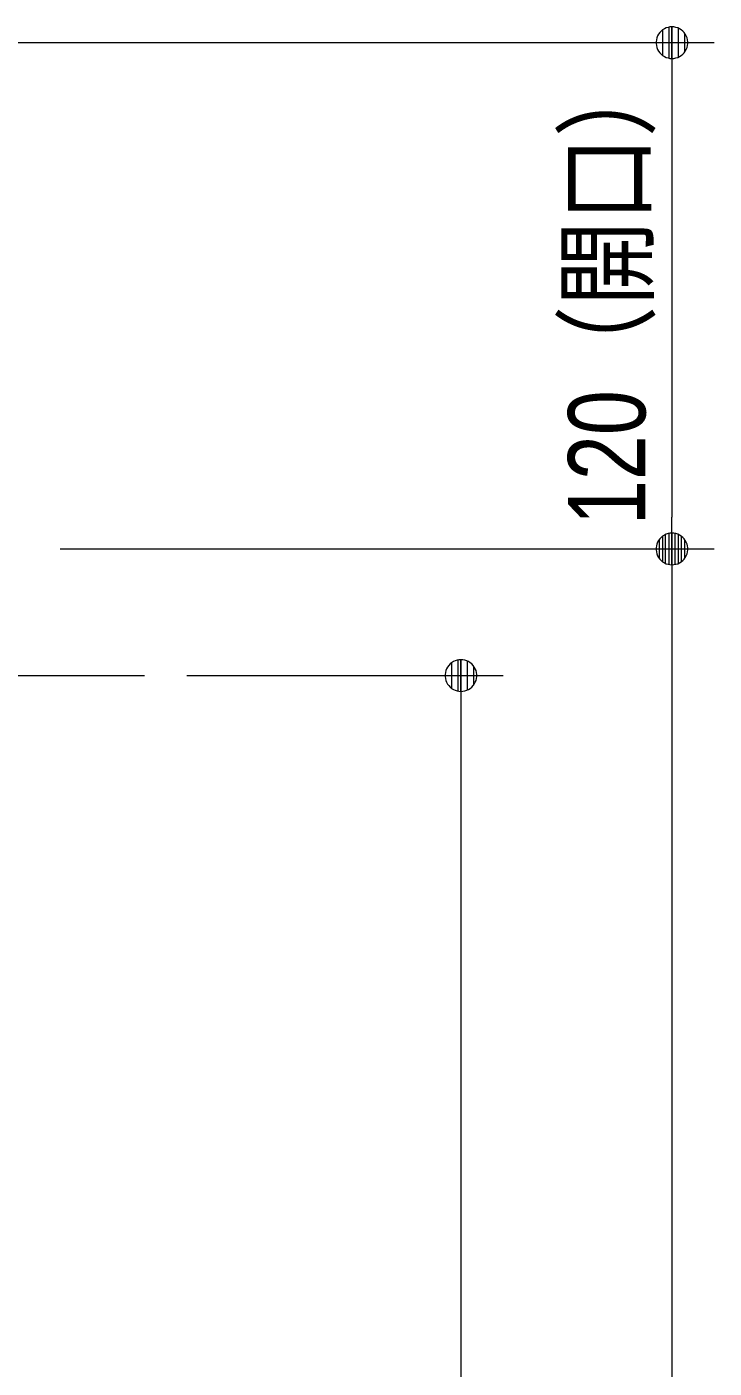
# Model space of a CAD drawing. Units: millimetres, scale not verified. Extents: x -3031 to 3031, y -1522 to 1522.
# Drawn here: x 53.4 to 216.2, y -444.2 to -126.2 of the extents above; entities that cross this region are included whole.
import ezdxf
from ezdxf.enums import TextEntityAlignment as Align

# ---------------------------------------------------------------- set-up
doc = ezdxf.new("R2010")
doc.units = ezdxf.units.MM
doc.header["$LTSCALE"] = 10
doc.linetypes.add('CHAIN1', pattern=[8, 5, -1, 1, -1])
for name, color, linetype, lineweight in [('0-1_5ボウル・キャビネット', 7, 'Continuous', 9), ('0-2_2寸法-1', 7, 'Continuous', 9), ('0-3_0', 7, 'Continuous', 9)]:
    doc.layers.add(name, color=color, linetype=linetype, lineweight=lineweight)
doc.styles.add('ＭＳ Ｐゴシック', font='')
doc.styles.get('ＭＳ Ｐゴシック').set_extended_font_data('MS PGothic')

# ---------------------------------------------------------------- blocks, each defined once
blk = doc.blocks.new('_Dot')
at = {"layer": '0-3_0'}
for p, q in [((-5, 0), (-10, 0)), ((4.89, 1), (-4.89, 1)), ((3.99, 3), (-3.99, 3)), ((4.58, -1.99), (-4.58, -1.99)), ((3, -3.99), (-3, -3.99))]:
    blk.add_line(p, q, dxfattribs=at)
for points in [[(5, 0), (4.96, 0.63), (4.84, 1.24), (4.65, 1.84), (4.38, 2.41), (4.05, 2.94), (3.64, 3.42), (3.19, 3.85), (2.68, 4.22), (2.13, 4.52), (1.55, 4.76), (0.94, 4.91), (0.31, 4.99), (-0.31, 4.99), (-0.94, 4.91), (-1.55, 4.76), (-2.13, 4.52), (-2.68, 4.22), (-3.19, 3.85), (-3.64, 3.42), (-4.05, 2.94), (-4.38, 2.41), (-4.65, 1.84), (-4.84, 1.24), (-4.96, 0.63), (-5, 0), (0, 0)], [(-5, 0), (-4.96, -0.63), (-4.84, -1.24), (-4.65, -1.84), (-4.38, -2.41), (-4.05, -2.94), (-3.64, -3.42), (-3.19, -3.85), (-2.68, -4.22), (-2.13, -4.52), (-1.55, -4.76), (-0.94, -4.91), (-0.31, -4.99), (0.31, -4.99), (0.94, -4.91), (1.55, -4.76), (2.13, -4.52), (2.68, -4.22), (3.19, -3.85), (3.64, -3.42), (4.05, -2.94), (4.38, -2.41), (4.65, -1.84), (4.84, -1.24), (4.96, -0.63), (5, 0), (0, 0)]]:
    blk.add_lwpolyline(points, close=True, dxfattribs=at)

msp = doc.modelspace()

# ---------------------------------------------------------------- linework, layer by layer
at = {"layer": '0-1_5ボウル・キャビネット', "linetype": 'CHAIN1'}
msp.add_line((-38.75, -280), (81.25, -280), dxfattribs=at)
at = {"layer": '0-2_2寸法-1'}
for p, q in [((16.25, -130), (216.25, -130)), ((206.25, -137.5), (206.25, -242.5)), ((61.25, -250), (216.25, -250)), ((61.25, -250), (216.25, -250)), ((206.25, -257.5), (206.25, -892.5)), ((91.25, -280), (166.25, -280)), ((156.25, -287.5), (156.25, -892.5))]:
    msp.add_line(p, q, dxfattribs=at)

# ---------------------------------------------------------------- block references
at = {"layer": '0-2_2寸法-1', "xscale": 0.7503418, "yscale": 0.7503418}
for p, rotation in [((206.25, -130), 90), ((206.25, -250), 270), ((206.25, -250), 90), ((156.25, -280), 90)]:
    msp.add_blockref('_Dot', p, dxfattribs=dict(at, rotation=rotation))

# ---------------------------------------------------------------- texts
at = {"layer": '0-2_2寸法-1', "style": 'ＭＳ Ｐゴシック', "width": 0.8}
msp.add_text('120（開口）', height=18.33, rotation=90, dxfattribs=at).set_placement((205.46, -244.37), align=Align.BOTTOM_LEFT)

doc.saveas('drawing.dxf')
